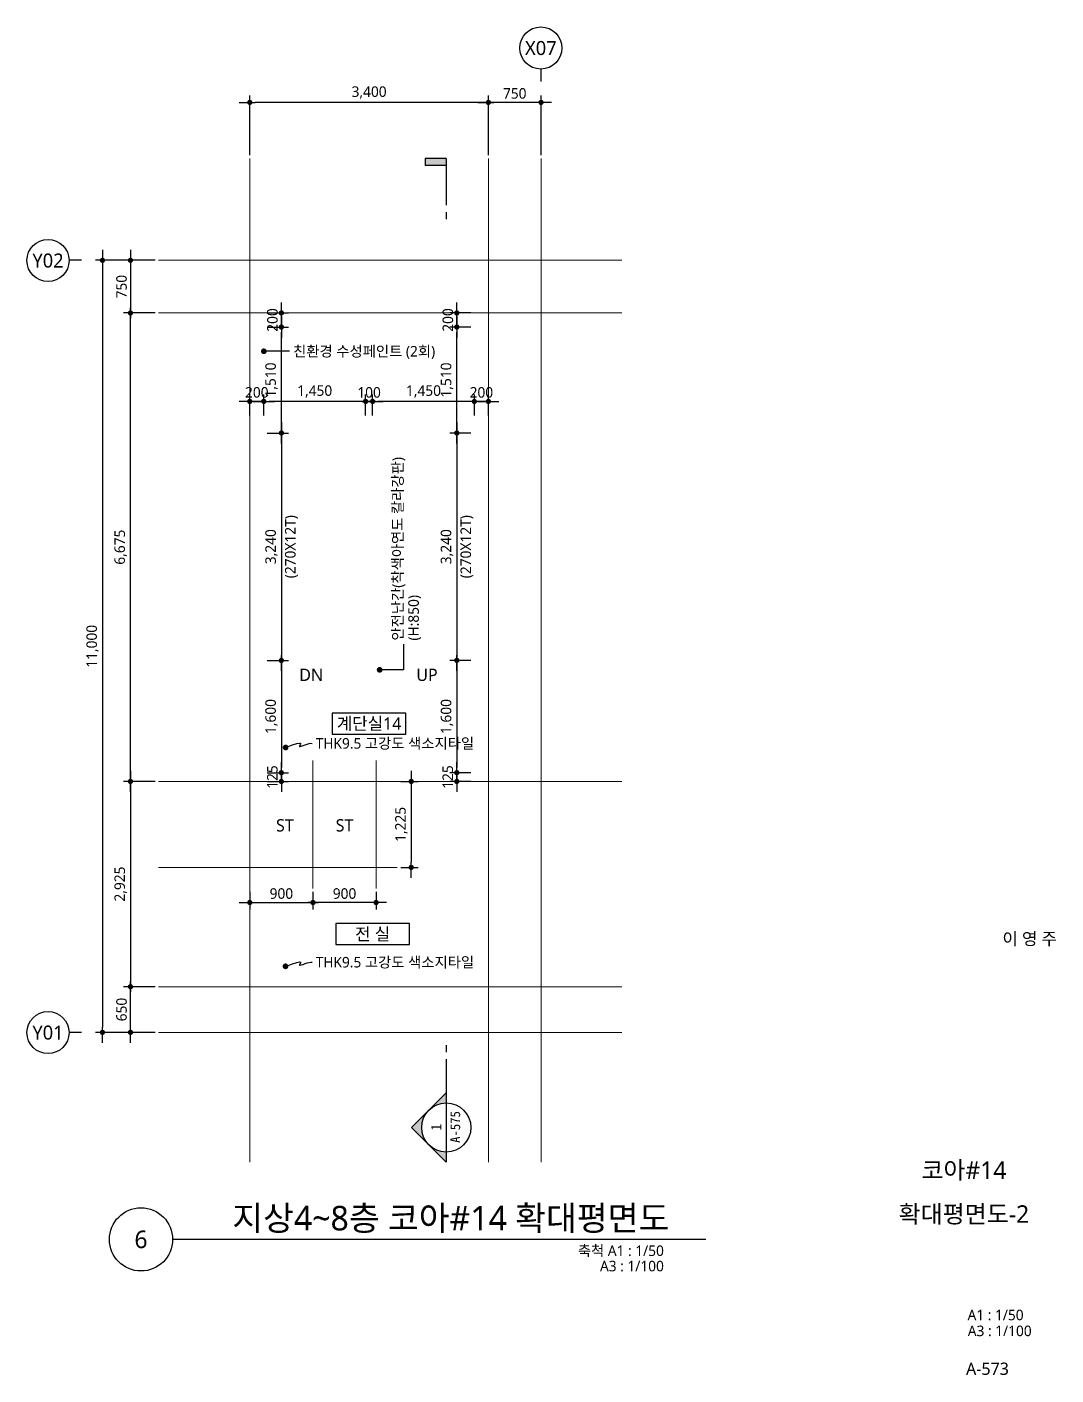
# Model space of a CAD drawing. Header units: millimetres. Extents: x 1467181 to 1720354, y 836037 to 895281.
# Drawn here: x 1663298 to 1677961, y 874037 to 893244 of the extents above; entities that cross this region are included whole.
import ezdxf
from ezdxf.enums import TextEntityAlignment as Align

# ---------------------------------------------------------------- set-up
doc = ezdxf.new("R2010")
doc.units = ezdxf.units.MM
doc.header["$MEASUREMENT"] = 0
doc.linetypes.add('CEN', pattern=[62, 60, -1, 0, -1])
doc.layers.get('0').update_dxf_attribs({"linetype": 'CONTINUOUS'})
for name, color, linetype, lineweight in [('A-AXIS-BUBL', 7, 'CONTINUOUS', 25), ('A-BORD-TEXT', 3, 'CONTINUOUS', 25), ('A-CNTL', 1, 'CEN', 15), ('A-DIMS', 7, 'CONTINUOUS', 25), ('A-MKXS-LEAD', 7, 'CONTINUOUS', 25), ('A-MKXS-MAK1', 3, 'CONTINUOUS', 25), ('A-MKXS-TEXT1', 3, 'CONTINUOUS', 25), ('A-MKXS-TEXT2', 7, 'CONTINUOUS', 25), ('A-MKXX-NAME', 3, 'CONTINUOUS', 25), ('A-MKXX-SYMB', 7, 'CONTINUOUS', 25), ('A-XXXX-SYMB', 7, 'CONTINUOUS', 25), ('A-XXXX-TXT1', 3, 'CONTINUOUS', 25), ('A-XXXX-TXT2', 3, 'CONTINUOUS', 25)]:
    doc.layers.add(name, color=color, linetype=linetype, lineweight=lineweight)
doc.styles.add('HY울릉도L', font='')
doc.styles.add('돋움체', font='')
doc.styles.add('맑은고딕', font='malgun.ttf')
doc.styles.get('HY울릉도L').set_extended_font_data('HYwulM')
doc.styles.get('돋움체').set_extended_font_data('DotumChe')
doc.dimstyles.new('CDIM', dxfattribs={"dimtxt": 3, "dimasz": 1.5, "dimexe": 2, "dimexo": 1, "dimgap": 1, "dimtad": 1, "dimdec": 0, "dimrnd": 0.5, "dimzin": 0, "dimdsep": 32, "dimlunit": 6, "dimtxsty": 'HY울릉도L', "dimblk1": '_CIDOT', "dimblk2": '_CIDOT', "dimsah": 1, "dimcen": 5.5, "dimclrd": 2, "dimclre": 2, "dimclrt": 7, "dimadec": 0, "dimazin": 0, "dimtfac": 1, "dimtdec": 0, "dimtix": 1, "dimtmove": 2, "dimatfit": 1, "dimldrblk": '_CIDOT', "dimfxl": 1, "dimtolj": 1, "dimtzin": 0, "dimlwd": -1, "dimarcsym": 0})

# ---------------------------------------------------------------- blocks, each defined once
blk = doc.blocks.new('_CIDOT')
at = {"color": 0, "linetype": 'ByBlock'}
blk.add_line((2, 0), (-1, 0), dxfattribs=at)
at = {"color": 0, "linetype": 'ByBlock', "const_width": 0.5}
blk.add_lwpolyline([(-0.25, 0, 1), (0.25, 0, 1)], format="xyb", close=True, dxfattribs=at)
blk = doc.blocks.new('*D32')
at = {"layer": 'A-DIMS', "lineweight": -2, "transparency": 16777216}
for p, q in [((-1050, 13250), (-1050, 14100)), ((-300, 13250), (-300, 14100))]:
    blk.add_line(p, q, dxfattribs=at)
at = {"layer": 'A-DIMS', "transparency": 16777216}
blk.add_line((-375, 14000), (-975, 14000), dxfattribs=at)
at = {"layer": 'A-DIMS', "transparency": 16777216, "xscale": 75, "yscale": 75, "zscale": 75, "rotation": 180}
blk.add_blockref('_CIDOT', (-1050, 14000), dxfattribs=at)
at = {"layer": 'A-DIMS', "transparency": 16777216, "xscale": 75, "yscale": 75, "zscale": 75}
blk.add_blockref('_CIDOT', (-300, 14000), dxfattribs=at)
at = {"layer": 'A-DIMS', "color": 3, "transparency": 16777216, "insert": (-675, 14127), "char_height": 150, "attachment_point": 5, "style": '맑은고딕'}
blk.add_mtext('\\A1;750', dxfattribs=at)
blk = doc.blocks.new('*D33')
at = {"layer": 'A-DIMS', "lineweight": -2, "transparency": 16777216}
for p, q in [((-4450, 13250), (-4450, 14100)), ((-1050, 13250), (-1050, 14100))]:
    blk.add_line(p, q, dxfattribs=at)
at = {"layer": 'A-DIMS', "transparency": 16777216}
blk.add_line((-1125, 14000), (-4375, 14000), dxfattribs=at)
at = {"layer": 'A-DIMS', "transparency": 16777216, "xscale": 75, "yscale": 75, "zscale": 75, "rotation": 180}
blk.add_blockref('_CIDOT', (-4450, 14000), dxfattribs=at)
at = {"layer": 'A-DIMS', "transparency": 16777216, "xscale": 75, "yscale": 75, "zscale": 75}
blk.add_blockref('_CIDOT', (-1050, 14000), dxfattribs=at)
at = {"layer": 'A-DIMS', "color": 3, "transparency": 16777216, "insert": (-2750, 14140), "char_height": 150, "attachment_point": 5, "style": '맑은고딕'}
blk.add_mtext('\\A1;3,400', dxfattribs=at)
blk = doc.blocks.new('*D34')
at = {"layer": 'A-DIMS', "lineweight": -2, "transparency": 16777216}
for p, q in [((-5800, 11000), (-6250, 11000)), ((-5800, 4325), (-6250, 4325))]:
    blk.add_line(p, q, dxfattribs=at)
at = {"layer": 'A-DIMS', "transparency": 16777216}
blk.add_line((-6150, 4400), (-6150, 10925), dxfattribs=at)
at = {"layer": 'A-DIMS', "transparency": 16777216, "xscale": 75, "yscale": 75, "zscale": 75}
for p, rotation in [((-6150, 11000), 90), ((-6150, 4325), 270)]:
    blk.add_blockref('_CIDOT', p, dxfattribs=dict(at, rotation=rotation))
at = {"layer": 'A-DIMS', "color": 3, "transparency": 16777216, "insert": (-6290, 7663), "char_height": 150, "attachment_point": 5, "rotation": 90, "style": '맑은고딕'}
blk.add_mtext('\\A1;6,675', dxfattribs=at)
blk = doc.blocks.new('*D35')
at = {"layer": 'A-DIMS', "lineweight": -2, "transparency": 16777216}
for p, q in [((-5800, 11750), (-6250, 11750)), ((-5800, 11000), (-6250, 11000))]:
    blk.add_line(p, q, dxfattribs=at)
at = {"layer": 'A-DIMS', "transparency": 16777216}
blk.add_line((-6150, 11675), (-6150, 11075), dxfattribs=at)
at = {"layer": 'A-DIMS', "transparency": 16777216, "xscale": 75, "yscale": 75, "zscale": 75}
for p, rotation in [((-6150, 11750), 90), ((-6150, 11000), 270)]:
    blk.add_blockref('_CIDOT', p, dxfattribs=dict(at, rotation=rotation))
at = {"layer": 'A-DIMS', "color": 3, "transparency": 16777216, "insert": (-6277, 11375), "char_height": 150, "attachment_point": 5, "rotation": 90, "style": '맑은고딕'}
blk.add_mtext('\\A1;750', dxfattribs=at)
blk = doc.blocks.new('*D36')
at = {"layer": 'A-DIMS', "lineweight": -2, "transparency": 16777216}
for p, q in [((-5800, 11750), (-6650, 11750)), ((-5800, 750), (-6650, 750))]:
    blk.add_line(p, q, dxfattribs=at)
at = {"layer": 'A-DIMS', "transparency": 16777216}
blk.add_line((-6550, 11675), (-6550, 825), dxfattribs=at)
at = {"layer": 'A-DIMS', "transparency": 16777216, "xscale": 75, "yscale": 75, "zscale": 75}
for p, rotation in [((-6550, 11750), 90), ((-6550, 750), 270)]:
    blk.add_blockref('_CIDOT', p, dxfattribs=dict(at, rotation=rotation))
at = {"layer": 'A-DIMS', "color": 3, "transparency": 16777216, "insert": (-6690, 6250), "char_height": 150, "attachment_point": 5, "rotation": 90, "style": '맑은고딕'}
blk.add_mtext('\\A1;11,000', dxfattribs=at)
blk = doc.blocks.new('*D37')
at = {"layer": 'A-DIMS', "lineweight": -2, "transparency": 16777216}
for p, q in [((-5800, 4325), (-6250, 4325)), ((-5800, 1400), (-6250, 1400))]:
    blk.add_line(p, q, dxfattribs=at)
at = {"layer": 'A-DIMS', "transparency": 16777216}
blk.add_line((-6150, 4250), (-6150, 1475), dxfattribs=at)
at = {"layer": 'A-DIMS', "transparency": 16777216, "xscale": 75, "yscale": 75, "zscale": 75}
for p, rotation in [((-6150, 4325), 90), ((-6150, 1400), 270)]:
    blk.add_blockref('_CIDOT', p, dxfattribs=dict(at, rotation=rotation))
at = {"layer": 'A-DIMS', "color": 3, "transparency": 16777216, "insert": (-6290, 2863), "char_height": 150, "attachment_point": 5, "rotation": 90, "style": '맑은고딕'}
blk.add_mtext('\\A1;2,925', dxfattribs=at)
blk = doc.blocks.new('*D38')
at = {"layer": 'A-DIMS', "lineweight": -2, "transparency": 16777216}
for p, q in [((-5800, 1400), (-6250, 1400)), ((-5800, 750), (-6250, 750))]:
    blk.add_line(p, q, dxfattribs=at)
at = {"layer": 'A-DIMS', "transparency": 16777216}
blk.add_line((-6150, 825), (-6150, 1325), dxfattribs=at)
at = {"layer": 'A-DIMS', "transparency": 16777216, "xscale": 75, "yscale": 75, "zscale": 75}
for p, rotation in [((-6150, 1400), 90), ((-6150, 750), 270)]:
    blk.add_blockref('_CIDOT', p, dxfattribs=dict(at, rotation=rotation))
at = {"layer": 'A-DIMS', "color": 3, "transparency": 16777216, "insert": (-6277, 1075), "char_height": 150, "attachment_point": 5, "rotation": 90, "style": '맑은고딕'}
blk.add_mtext('\\A1;650', dxfattribs=at)
blk = doc.blocks.new('*D39')
at = {"layer": 'A-DIMS', "lineweight": -2, "transparency": 16777216}
for p, q in [((-3550, 2750), (-3550, 2500)), ((-2650, 2750), (-2650, 2500))]:
    blk.add_line(p, q, dxfattribs=at)
at = {"layer": 'A-DIMS', "transparency": 16777216}
blk.add_line((-2725, 2600), (-3475, 2600), dxfattribs=at)
at = {"layer": 'A-DIMS', "transparency": 16777216, "xscale": 75, "yscale": 75, "zscale": 75, "rotation": 180}
blk.add_blockref('_CIDOT', (-3550, 2600), dxfattribs=at)
at = {"layer": 'A-DIMS', "transparency": 16777216, "xscale": 75, "yscale": 75, "zscale": 75}
blk.add_blockref('_CIDOT', (-2650, 2600), dxfattribs=at)
at = {"layer": 'A-DIMS', "color": 3, "transparency": 16777216, "insert": (-3100, 2727), "char_height": 150, "attachment_point": 5, "style": '맑은고딕'}
blk.add_mtext('\\A1;900', dxfattribs=at)
blk = doc.blocks.new('*D40')
at = {"layer": 'A-DIMS', "lineweight": -2, "transparency": 16777216}
for p, q in [((-4450, 2750), (-4450, 2500)), ((-3550, 2750), (-3550, 2500))]:
    blk.add_line(p, q, dxfattribs=at)
at = {"layer": 'A-DIMS', "transparency": 16777216}
blk.add_line((-4375, 2600), (-3625, 2600), dxfattribs=at)
at = {"layer": 'A-DIMS', "transparency": 16777216, "xscale": 75, "yscale": 75, "zscale": 75, "rotation": 180}
blk.add_blockref('_CIDOT', (-4450, 2600), dxfattribs=at)
at = {"layer": 'A-DIMS', "transparency": 16777216, "xscale": 75, "yscale": 75, "zscale": 75}
blk.add_blockref('_CIDOT', (-3550, 2600), dxfattribs=at)
at = {"layer": 'A-DIMS', "color": 3, "transparency": 16777216, "insert": (-4000, 2727), "char_height": 150, "attachment_point": 5, "style": '맑은고딕'}
blk.add_mtext('\\A1;900', dxfattribs=at)
blk = doc.blocks.new('*D41')
at = {"layer": 'A-DIMS', "lineweight": -2, "transparency": 16777216}
for p, q in [((-2300, 4325), (-2050, 4325)), ((-2300, 3100), (-2050, 3100))]:
    blk.add_line(p, q, dxfattribs=at)
at = {"layer": 'A-DIMS', "transparency": 16777216}
blk.add_line((-2150, 4250), (-2150, 3175), dxfattribs=at)
at = {"layer": 'A-DIMS', "transparency": 16777216, "xscale": 75, "yscale": 75, "zscale": 75}
for p, rotation in [((-2150, 4325), 90), ((-2150, 3100), 270)]:
    blk.add_blockref('_CIDOT', p, dxfattribs=dict(at, rotation=rotation))
at = {"layer": 'A-DIMS', "color": 3, "transparency": 16777216, "insert": (-2290, 3713), "char_height": 150, "attachment_point": 5, "rotation": 90, "style": '맑은고딕'}
blk.add_mtext('\\A1;1,225', dxfattribs=at)
blk = doc.blocks.new('CORE 8- 단면')
at = {"layer": 'A-MKXS-MAK1'}
blk.add_hatch(color=256, dxfattribs=at).paths.add_polyline_path([(22637, 13698), (22637, 13798), (22937, 13798), (22937, 13698)])
h = blk.add_hatch(color=256, dxfattribs=at)
h.paths.add_polyline_path([(22442, -7), (22690, 241, 0.414214), (22690, -254)])
h.paths.add_polyline_path([(22690, 241), (22937, 488), (22937, 343, 0.198912)])
h.paths.add_polyline_path([(22690, -254, 0.198912), (22937, -357), (22937, -502)])
for p, q in [((22637, 13798), (22637, 13698)), ((22937, 13798), (22637, 13798)), ((22937, 13698), (22637, 13698)), ((22937, 13798), (22937, 13135)), ((22937, 13035), (22937, 12935)), ((22937, 1166), (22937, 1066)), ((22937, 966), (22937, -502)), ((22937, 488), (22442, -7)), ((22937, -502), (22442, -7))]:
    blk.add_line(p, q, dxfattribs=at)
blk.add_circle((22937, -7), 350, dxfattribs=at)
at = {"layer": 'A-MKXS-TEXT2', "style": '돋움체'}
for s, height, p in [('A-575', 140, (23065, 0)), ('1', 150, (22793, -2))]:
    blk.add_text(s, height=height, rotation=90, dxfattribs=at).set_placement(p, align=Align.MIDDLE)
blk = doc.blocks.new('*D298')
at = {"layer": 'A-DIMS', "lineweight": -2, "transparency": 16777216}
for p, q in [((1669623, 887459), (1669323, 887459)), ((1669623, 884219), (1669323, 884219))]:
    blk.add_line(p, q, dxfattribs=at)
at = {"layer": 'A-DIMS', "transparency": 16777216}
blk.add_line((1669423, 887384), (1669423, 884294), dxfattribs=at)
at = {"layer": 'A-DIMS', "transparency": 16777216, "xscale": 75, "yscale": 75, "zscale": 75}
for p, rotation in [((1669423, 887459), 90), ((1669423, 884219), 270)]:
    blk.add_blockref('_CIDOT', p, dxfattribs=dict(at, rotation=rotation))
at = {"layer": 'A-DIMS', "color": 3, "transparency": 16777216, "char_height": 150, "attachment_point": 5, "rotation": 90, "style": '맑은고딕'}
for s, insert in [('\\A1;(270X12T)', (1669567, 885839)), ('\\A1;3,240', (1669283, 885839))]:
    blk.add_mtext(s, dxfattribs=dict(at, insert=insert))
blk = doc.blocks.new('*D299')
at = {"layer": 'A-DIMS', "lineweight": -2, "transparency": 16777216}
for p, q in [((1669623, 888969), (1669323, 888969)), ((1669623, 887459), (1669323, 887459))]:
    blk.add_line(p, q, dxfattribs=at)
at = {"layer": 'A-DIMS', "transparency": 16777216}
blk.add_line((1669423, 887534), (1669423, 888894), dxfattribs=at)
at = {"layer": 'A-DIMS', "transparency": 16777216, "xscale": 75, "yscale": 75, "zscale": 75}
for p, rotation in [((1669423, 888969), 90), ((1669423, 887459), 270)]:
    blk.add_blockref('_CIDOT', p, dxfattribs=dict(at, rotation=rotation))
at = {"layer": 'A-DIMS', "color": 3, "transparency": 16777216, "insert": (1669283, 888214), "char_height": 150, "attachment_point": 5, "rotation": 90, "style": '맑은고딕'}
blk.add_mtext('\\A1;1,510', dxfattribs=at)
blk = doc.blocks.new('*D300')
at = {"layer": 'A-DIMS', "lineweight": -2, "transparency": 16777216}
for p, q in [((1669623, 884219), (1669323, 884219)), ((1669623, 882619), (1669323, 882619))]:
    blk.add_line(p, q, dxfattribs=at)
at = {"layer": 'A-DIMS', "transparency": 16777216}
blk.add_line((1669423, 884144), (1669423, 882694), dxfattribs=at)
at = {"layer": 'A-DIMS', "transparency": 16777216, "xscale": 75, "yscale": 75, "zscale": 75}
for p, rotation in [((1669423, 884219), 90), ((1669423, 882619), 270)]:
    blk.add_blockref('_CIDOT', p, dxfattribs=dict(at, rotation=rotation))
at = {"layer": 'A-DIMS', "color": 3, "transparency": 16777216, "insert": (1669283, 883419), "char_height": 150, "attachment_point": 5, "rotation": 90, "style": '맑은고딕'}
blk.add_mtext('\\A1;1,600', dxfattribs=at)
blk = doc.blocks.new('*D301')
at = {"layer": 'A-DIMS', "lineweight": -2, "transparency": 16777216}
for p, q in [((1669623, 882619), (1669323, 882619)), ((1669623, 882494), (1669323, 882494))]:
    blk.add_line(p, q, dxfattribs=at)
at = {"layer": 'A-DIMS', "transparency": 16777216}
for p, q in [((1669423, 882694), (1669423, 882769)), ((1669423, 882619), (1669423, 882494)), ((1669423, 882419), (1669423, 882344))]:
    blk.add_line(p, q, dxfattribs=at)
at = {"layer": 'A-DIMS', "transparency": 16777216, "xscale": 75, "yscale": 75, "zscale": 75}
for p, rotation in [((1669423, 882619), 270), ((1669423, 882494), 90)]:
    blk.add_blockref('_CIDOT', p, dxfattribs=dict(at, rotation=rotation))
at = {"layer": 'A-DIMS', "color": 3, "transparency": 16777216, "insert": (1669295, 882557), "char_height": 150, "attachment_point": 5, "rotation": 90, "style": '맑은고딕'}
blk.add_mtext('\\A1;125', dxfattribs=at)
blk = doc.blocks.new('*D302')
at = {"layer": 'A-DIMS', "transparency": 16777216}
for p, q in [((1669423, 889244), (1669423, 889319)), ((1669423, 888969), (1669423, 889169)), ((1669423, 888894), (1669423, 888819))]:
    blk.add_line(p, q, dxfattribs=at)
at = {"layer": 'A-DIMS', "lineweight": -2, "transparency": 16777216}
for p, q in [((1669623, 889169), (1669323, 889169)), ((1669623, 888969), (1669323, 888969))]:
    blk.add_line(p, q, dxfattribs=at)
at = {"layer": 'A-DIMS', "transparency": 16777216, "xscale": 75, "yscale": 75, "zscale": 75}
for p, rotation in [((1669423, 889169), 270), ((1669423, 888969), 90)]:
    blk.add_blockref('_CIDOT', p, dxfattribs=dict(at, rotation=rotation))
at = {"layer": 'A-DIMS', "color": 3, "transparency": 16777216, "insert": (1669296, 889069), "char_height": 150, "attachment_point": 5, "rotation": 90, "style": '맑은고딕'}
blk.add_mtext('\\A1;200', dxfattribs=at)
blk = doc.blocks.new('*D303')
at = {"layer": 'A-DIMS', "lineweight": -2, "transparency": 16777216}
for p, q in [((1668223, 887709), (1668223, 888009)), ((1669673, 887709), (1669673, 888009))]:
    blk.add_line(p, q, dxfattribs=at)
at = {"layer": 'A-DIMS', "transparency": 16777216}
blk.add_line((1669598, 887909), (1668298, 887909), dxfattribs=at)
at = {"layer": 'A-DIMS', "transparency": 16777216, "xscale": 75, "yscale": 75, "zscale": 75, "rotation": 180}
blk.add_blockref('_CIDOT', (1668223, 887909), dxfattribs=at)
at = {"layer": 'A-DIMS', "transparency": 16777216, "xscale": 75, "yscale": 75, "zscale": 75}
blk.add_blockref('_CIDOT', (1669673, 887909), dxfattribs=at)
at = {"layer": 'A-DIMS', "color": 3, "transparency": 16777216, "insert": (1668948, 888050), "char_height": 150, "attachment_point": 5, "style": '맑은고딕'}
blk.add_mtext('\\A1;1,450', dxfattribs=at)
blk = doc.blocks.new('*D304')
at = {"layer": 'A-DIMS', "lineweight": -2, "transparency": 16777216}
for p, q in [((1669673, 887709), (1669673, 888009)), ((1669873, 887709), (1669873, 888009))]:
    blk.add_line(p, q, dxfattribs=at)
at = {"layer": 'A-DIMS', "transparency": 16777216}
for p, q in [((1669598, 887909), (1669523, 887909)), ((1669873, 887909), (1669673, 887909)), ((1669948, 887909), (1670023, 887909))]:
    blk.add_line(p, q, dxfattribs=at)
at = {"layer": 'A-DIMS', "transparency": 16777216, "xscale": 75, "yscale": 75, "zscale": 75}
blk.add_blockref('_CIDOT', (1669673, 887909), dxfattribs=at)
at = {"layer": 'A-DIMS', "transparency": 16777216, "xscale": 75, "yscale": 75, "zscale": 75, "rotation": 180}
blk.add_blockref('_CIDOT', (1669873, 887909), dxfattribs=at)
at = {"layer": 'A-DIMS', "color": 3, "transparency": 16777216, "insert": (1669773, 888037), "char_height": 150, "attachment_point": 5, "style": '맑은고딕'}
blk.add_mtext('\\A1;200', dxfattribs=at)
blk = doc.blocks.new('*D305')
at = {"layer": 'A-DIMS', "lineweight": -2, "transparency": 16777216}
for p, q in [((1666673, 887709), (1666673, 888009)), ((1668123, 887709), (1668123, 888009))]:
    blk.add_line(p, q, dxfattribs=at)
at = {"layer": 'A-DIMS', "transparency": 16777216}
blk.add_line((1668048, 887909), (1666748, 887909), dxfattribs=at)
at = {"layer": 'A-DIMS', "transparency": 16777216, "xscale": 75, "yscale": 75, "zscale": 75, "rotation": 180}
blk.add_blockref('_CIDOT', (1666673, 887909), dxfattribs=at)
at = {"layer": 'A-DIMS', "transparency": 16777216, "xscale": 75, "yscale": 75, "zscale": 75}
blk.add_blockref('_CIDOT', (1668123, 887909), dxfattribs=at)
at = {"layer": 'A-DIMS', "color": 3, "transparency": 16777216, "insert": (1667398, 888050), "char_height": 150, "attachment_point": 5, "style": '맑은고딕'}
blk.add_mtext('\\A1;1,450', dxfattribs=at)
blk = doc.blocks.new('*D306')
at = {"layer": 'A-DIMS', "lineweight": -2, "transparency": 16777216}
for p, q in [((1668123, 887709), (1668123, 888009)), ((1668223, 887709), (1668223, 888009))]:
    blk.add_line(p, q, dxfattribs=at)
at = {"layer": 'A-DIMS', "transparency": 16777216}
for p, q in [((1668048, 887909), (1667973, 887909)), ((1668223, 887909), (1668123, 887909)), ((1668298, 887909), (1668373, 887909))]:
    blk.add_line(p, q, dxfattribs=at)
at = {"layer": 'A-DIMS', "transparency": 16777216, "xscale": 75, "yscale": 75, "zscale": 75}
blk.add_blockref('_CIDOT', (1668123, 887909), dxfattribs=at)
at = {"layer": 'A-DIMS', "transparency": 16777216, "xscale": 75, "yscale": 75, "zscale": 75, "rotation": 180}
blk.add_blockref('_CIDOT', (1668223, 887909), dxfattribs=at)
at = {"layer": 'A-DIMS', "color": 3, "transparency": 16777216, "insert": (1668173, 888037), "char_height": 150, "attachment_point": 5, "style": '맑은고딕'}
blk.add_mtext('\\A1;100', dxfattribs=at)
blk = doc.blocks.new('*D307')
at = {"layer": 'A-DIMS', "lineweight": -2, "transparency": 16777216}
for p, q in [((1666473, 887709), (1666473, 888009)), ((1666673, 887709), (1666673, 888009))]:
    blk.add_line(p, q, dxfattribs=at)
at = {"layer": 'A-DIMS', "transparency": 16777216}
for p, q in [((1666398, 887909), (1666323, 887909)), ((1666673, 887909), (1666473, 887909)), ((1666748, 887909), (1666823, 887909))]:
    blk.add_line(p, q, dxfattribs=at)
at = {"layer": 'A-DIMS', "transparency": 16777216, "xscale": 75, "yscale": 75, "zscale": 75}
blk.add_blockref('_CIDOT', (1666473, 887909), dxfattribs=at)
at = {"layer": 'A-DIMS', "transparency": 16777216, "xscale": 75, "yscale": 75, "zscale": 75, "rotation": 180}
blk.add_blockref('_CIDOT', (1666673, 887909), dxfattribs=at)
at = {"layer": 'A-DIMS', "color": 3, "transparency": 16777216, "insert": (1666573, 888037), "char_height": 150, "attachment_point": 5, "style": '맑은고딕'}
blk.add_mtext('\\A1;200', dxfattribs=at)
blk = doc.blocks.new('*D308')
at = {"layer": 'A-DIMS', "lineweight": -2, "transparency": 16777216}
for p, q in [((1666723, 887459), (1667023, 887459)), ((1666723, 884219), (1667023, 884219))]:
    blk.add_line(p, q, dxfattribs=at)
at = {"layer": 'A-DIMS', "transparency": 16777216}
blk.add_line((1666923, 887384), (1666923, 884294), dxfattribs=at)
at = {"layer": 'A-DIMS', "transparency": 16777216, "xscale": 75, "yscale": 75, "zscale": 75}
for p, rotation in [((1666923, 887459), 90), ((1666923, 884219), 270)]:
    blk.add_blockref('_CIDOT', p, dxfattribs=dict(at, rotation=rotation))
at = {"layer": 'A-DIMS', "color": 3, "transparency": 16777216, "char_height": 150, "attachment_point": 5, "rotation": 90, "style": '맑은고딕'}
for s, insert in [('\\A1;(270X12T)', (1667067, 885839)), ('\\A1;3,240', (1666783, 885839))]:
    blk.add_mtext(s, dxfattribs=dict(at, insert=insert))
blk = doc.blocks.new('*D309')
at = {"layer": 'A-DIMS', "lineweight": -2, "transparency": 16777216}
for p, q in [((1666723, 888969), (1667023, 888969)), ((1666723, 887459), (1667023, 887459))]:
    blk.add_line(p, q, dxfattribs=at)
at = {"layer": 'A-DIMS', "transparency": 16777216}
blk.add_line((1666923, 887534), (1666923, 888894), dxfattribs=at)
at = {"layer": 'A-DIMS', "transparency": 16777216, "xscale": 75, "yscale": 75, "zscale": 75}
for p, rotation in [((1666923, 888969), 90), ((1666923, 887459), 270)]:
    blk.add_blockref('_CIDOT', p, dxfattribs=dict(at, rotation=rotation))
at = {"layer": 'A-DIMS', "color": 3, "transparency": 16777216, "insert": (1666783, 888214), "char_height": 150, "attachment_point": 5, "rotation": 90, "style": '맑은고딕'}
blk.add_mtext('\\A1;1,510', dxfattribs=at)
blk = doc.blocks.new('*D310')
at = {"layer": 'A-DIMS', "lineweight": -2, "transparency": 16777216}
for p, q in [((1666723, 884219), (1667023, 884219)), ((1666723, 882619), (1667023, 882619))]:
    blk.add_line(p, q, dxfattribs=at)
at = {"layer": 'A-DIMS', "transparency": 16777216}
blk.add_line((1666923, 884144), (1666923, 882694), dxfattribs=at)
at = {"layer": 'A-DIMS', "transparency": 16777216, "xscale": 75, "yscale": 75, "zscale": 75}
for p, rotation in [((1666923, 884219), 90), ((1666923, 882619), 270)]:
    blk.add_blockref('_CIDOT', p, dxfattribs=dict(at, rotation=rotation))
at = {"layer": 'A-DIMS', "color": 3, "transparency": 16777216, "insert": (1666783, 883419), "char_height": 150, "attachment_point": 5, "rotation": 90, "style": '맑은고딕'}
blk.add_mtext('\\A1;1,600', dxfattribs=at)
blk = doc.blocks.new('*D311')
at = {"layer": 'A-DIMS', "lineweight": -2, "transparency": 16777216}
for p, q in [((1666723, 882619), (1667023, 882619)), ((1666723, 882494), (1667023, 882494))]:
    blk.add_line(p, q, dxfattribs=at)
at = {"layer": 'A-DIMS', "transparency": 16777216}
for p, q in [((1666923, 882694), (1666923, 882769)), ((1666923, 882619), (1666923, 882494)), ((1666923, 882419), (1666923, 882344))]:
    blk.add_line(p, q, dxfattribs=at)
at = {"layer": 'A-DIMS', "transparency": 16777216, "xscale": 75, "yscale": 75, "zscale": 75}
for p, rotation in [((1666923, 882619), 270), ((1666923, 882494), 90)]:
    blk.add_blockref('_CIDOT', p, dxfattribs=dict(at, rotation=rotation))
at = {"layer": 'A-DIMS', "color": 3, "transparency": 16777216, "insert": (1666795, 882557), "char_height": 150, "attachment_point": 5, "rotation": 90, "style": '맑은고딕'}
blk.add_mtext('\\A1;125', dxfattribs=at)
blk = doc.blocks.new('*D312')
at = {"layer": 'A-DIMS', "transparency": 16777216}
for p, q in [((1666923, 889244), (1666923, 889319)), ((1666923, 888969), (1666923, 889169)), ((1666923, 888894), (1666923, 888819))]:
    blk.add_line(p, q, dxfattribs=at)
at = {"layer": 'A-DIMS', "lineweight": -2, "transparency": 16777216}
for p, q in [((1666723, 889169), (1667023, 889169)), ((1666723, 888969), (1667023, 888969))]:
    blk.add_line(p, q, dxfattribs=at)
at = {"layer": 'A-DIMS', "transparency": 16777216, "xscale": 75, "yscale": 75, "zscale": 75}
for p, rotation in [((1666923, 889169), 270), ((1666923, 888969), 90)]:
    blk.add_blockref('_CIDOT', p, dxfattribs=dict(at, rotation=rotation))
at = {"layer": 'A-DIMS', "color": 3, "transparency": 16777216, "insert": (1666796, 889069), "char_height": 150, "attachment_point": 5, "rotation": 90, "style": '맑은고딕'}
blk.add_mtext('\\A1;200', dxfattribs=at)
blk = doc.blocks.new('CORE8_GRID')
at = {"layer": 'A-AXIS-BUBL', "ltscale": 0.2}
for p, q in [((-300, 14300), (-300, 14475)), ((-6850, 11750), (-7025, 11750)), ((-6850, 750), (-7025, 750))]:
    blk.add_line(p, q, dxfattribs=at)
for centre in [(-302.9, 14775), (-7325, 11747.1), (-7325, 747.1)]:
    blk.add_circle(centre, 300, dxfattribs=at)
at = {"layer": 'A-CNTL'}
for p, q in [((-4450, -1100), (-4450, 13200)), ((-1050, -1100), (-1050, 13200)), ((-300, -1100), (-300, 13200)), ((-5750, 11750), (850, 11750)), ((-5750, 11000), (850, 11000)), ((-3550, 2800), (-3550, 4625)), ((-2650, 2800), (-2650, 4625)), ((-5750, 4325), (850, 4325)), ((-5750, 3100), (-2350, 3100)), ((-5750, 1400), (850, 1400)), ((-5750, 750), (850, 750))]:
    blk.add_line(p, q, dxfattribs=at)
at = {"layer": 'A-XXXX-TXT2', "ltscale": 0.2, "style": '맑은고딕'}
for s, p in [('X07', (-302.9, 14775)), ('Y02', (-7325, 11747.1)), ('Y01', (-7325, 747.1))]:
    blk.add_text(s, height=200, dxfattribs=at).set_placement(p, align=Align.MIDDLE)
at = {"layer": 'A-DIMS'}
for base, p1, p2, angle, picture, middle in [((-4450, 14000), (-1050, 13200), (-4450, 13200), 180, '*D33', (-2750, 14140.1)), ((-1050, 14000), (-300, 13200), (-1050, 13200), 180, '*D32', (-675, 14127.5)), ((-6550, 750), (-5750, 11750), (-5750, 750), 90, '*D36', (-6690.5, 6250)), ((-6150, 11000), (-5750, 11750), (-5750, 11000), 90, '*D35', (-6277.5, 11375)), ((-6150, 11000), (-5750, 4325), (-5750, 11000), 270, '*D34', (-6290.1, 7662.5)), ((-6150, 1400), (-5750, 4325), (-5750, 1400), 90, '*D37', (-6290.1, 2862.5)), ((-2150, 3100), (-2350, 4325), (-2350, 3100), 90, '*D41', (-2290.5, 3712.5)), ((-3550, 2600), (-4450, 2800), (-3550, 2800), 180, '*D40', (-4000, 2727.5)), ((-6150, 1400), (-5750, 750), (-5750, 1400), 270, '*D38', (-6277.5, 1075))]:
    dim = blk.add_linear_dim(base=base, p1=p1, p2=p2, angle=angle, dimstyle='CDIM', override={"dimscale": 50, "dimtxsty": '맑은고딕', "dimclrd": 256, "dimclre": 256, "dimclrt": 3}, dxfattribs=at)
    dim.commit()
    dim.dimension.update_dxf_attribs({"geometry": picture, "text_midpoint": middle})
dim = blk.add_linear_dim(base=(-3550, 2600), p1=(-2650, 2800), p2=(-3550, 2800), dimstyle='CDIM', override={"dimscale": 50, "dimtxsty": '맑은고딕', "dimclrd": 256, "dimclre": 256, "dimclrt": 3}, dxfattribs=at)
dim.commit()
dim.dimension.update_dxf_attribs({"geometry": '*D39', "text_midpoint": (-3100, 2727.5)})

msp = doc.modelspace()

# ---------------------------------------------------------------- linework, layer by layer
at = {"layer": 'A-MKXS-LEAD', "const_width": 40}
for points in [[(1666652.4, 888625.5, 1), (1666693.8, 888621.3, 1)], [(1668325.3, 884063.6, -1), (1668321.2, 884105.1, -1)], [(1666962.1, 882980.1, 1), (1667003.6, 882975.9, 1)], [(1666962.1, 879862.3, 1), (1667003.6, 879858.2, 1)]]:
    msp.add_lwpolyline(points, format="xyb", close=True, dxfattribs=at)
at = {"layer": 'A-MKXS-LEAD'}
for points in [[(1667040.1, 888623.4), (1666673.1, 888623.4), (1666673.1, 888623.4)], [(1668662.6, 884451.4), (1668662.6, 884084.4), (1668323.3, 884084.4)], [(1666982, 882977.7), (1667079.8, 883014.5), (1667143.5, 883034.4), (1667179.7, 883040.9), (1667195.1, 883037.4), (1667196.3, 883027.5), (1667189.8, 883014.7), (1667182.2, 883002.5), (1667180.3, 882994.4), (1667188.9, 882993.1), (1667207.1, 882997.5), (1667231.9, 883005.7), (1667260.8, 883015.8), (1667291, 883025.9), (1667319.8, 883034.1), (1667344.5, 883038.4), (1667362.4, 883036.9)], [(1666982, 879859.9), (1667079.8, 879896.8), (1667143.5, 879916.7), (1667179.7, 879923.1), (1667195.1, 879919.7), (1667196.3, 879909.8), (1667189.8, 879897), (1667182.2, 879884.8), (1667180.3, 879876.7), (1667188.9, 879875.4), (1667207.1, 879879.8), (1667231.9, 879888), (1667260.8, 879898.1), (1667291, 879908.2), (1667319.8, 879916.3), (1667344.5, 879920.7), (1667362.4, 879919.2)]]:
    msp.add_lwpolyline(points, dxfattribs=at)
at = {"layer": 'A-MKXX-SYMB'}
for points in [[(1668698.2, 883469.4), (1667648.2, 883469.4), (1667648.2, 883169.4), (1668698.2, 883169.4)], [(1668748.2, 880469.4), (1667698.2, 880469.4), (1667698.2, 880169.4), (1668748.2, 880169.4)]]:
    msp.add_lwpolyline(points, close=True, dxfattribs=at)
at = {"layer": 'A-XXXX-SYMB'}
msp.add_line((1672973.2, 875969.4), (1665373.2, 875969.4), dxfattribs=at)
msp.add_circle((1664923.2, 875969.4), 450, dxfattribs=at)

# ---------------------------------------------------------------- block references
at = {"layer": 'A-DIMS'}
for name, p in [('CORE8_GRID', (1670923.2, 878169.4)), ('CORE 8- 단면', (1646335.9, 877571))]:
    msp.add_blockref(name, p, dxfattribs=at)

# ---------------------------------------------------------------- texts
at = {"layer": 'A-BORD-TEXT', "style": '맑은고딕'}
for s, height, p in [('이 영 주', 175, (1677973.8, 880165.5)), ('A1 : 1/50', 150, (1677499, 874817.8)), ('A3 : 1/100', 150, (1677613.9, 874591)), ('A-573', 175, (1677289.2, 874039.2))]:
    msp.add_text(s, height=height, dxfattribs=at).set_placement(p, align=Align.RIGHT)
for s, p in [('코아#14', (1676648.2, 876955.6)), ('확대평면도-2', (1676648.2, 876330.6))]:
    msp.add_text(s, height=250, dxfattribs=at).set_placement(p, align=Align.MIDDLE_CENTER)
at = {"layer": 'A-MKXS-TEXT1', "style": '맑은고딕'}
for s, p in [('친환경 수성페인트 (2회)', (1667090.1, 888623.4)), ('THK9.5 고강도 색소지타일', (1667412.4, 883036.9)), ('THK9.5 고강도 색소지타일', (1667412.4, 879919.2))]:
    msp.add_text(s, height=150, dxfattribs=at).set_placement(p, align=Align.MIDDLE_LEFT)
for s, p in [('안전난간(착색아연도 칼라강판)', (1668579.2, 884501.4)), ('(H:850)', (1668806.7, 884501.4))]:
    msp.add_text(s, height=150, rotation=90, dxfattribs=at).set_placement(p, align=Align.MIDDLE_LEFT)
at = {"layer": 'A-MKXX-NAME', "style": '맑은고딕'}
for s, p in [('DN', (1667348, 884013.2)), ('UP', (1668998, 884013.2)), ('계단실14', (1668173.2, 883319.4)), ('ST', (1666973.2, 881869.4)), ('ST', (1667823.2, 881869.4)), ('전 실', (1668223.2, 880319.4))]:
    msp.add_text(s, height=175, dxfattribs=at).set_placement(p, align=Align.MIDDLE_CENTER)
at = {"layer": 'A-XXXX-TXT1', "style": '맑은고딕'}
msp.add_text('지상4~8층 코아#14 확대평면도', height=350, dxfattribs=at).set_placement((1672451.2, 875992), align=Align.BOTTOM_RIGHT)
msp.add_text('6', height=250, dxfattribs=at).set_placement((1664923.2, 875969.4), align=Align.MIDDLE)
for s, p in [('축척 A1 : 1/50', (1672373.4, 875883.2)), ('A3 : 1/100', (1672373.4, 875664.3))]:
    msp.add_text(s, height=150, dxfattribs=at).set_placement(p, align=Align.TOP_RIGHT)

# ---------------------------------------------------------------- dimensions: what is measured, and where the dimension line sits
at = {"layer": 'A-DIMS'}
for base, p1, p2, picture, middle in [((1666923.2, 889169.4), (1666673.2, 888969.4), (1666673.2, 889169.4), '*D312', (1666795.7, 889069.4)), ((1669423.2, 889169.4), (1669673.2, 888969.4), (1669673.2, 889169.4), '*D302', (1669295.7, 889069.4)), ((1666923.2, 888969.4), (1666673.2, 887459.4), (1666673.2, 888969.4), '*D309', (1666782.8, 888214.4)), ((1669423.2, 888969.4), (1669673.2, 887459.4), (1669673.2, 888969.4), '*D299', (1669282.7, 888214.4))]:
    dim = msp.add_linear_dim(base=base, p1=p1, p2=p2, angle=90, dimstyle='CDIM', override={"dimscale": 50, "dimtxsty": '맑은고딕', "dimclrd": 256, "dimclre": 256, "dimclrt": 3}, dxfattribs=at)
    dim.commit()
    dim.dimension.update_dxf_attribs({"geometry": picture, "text_midpoint": middle})
for base, p1, p2, picture, middle in [((1666473.2, 887909.4), (1666673.2, 887659.4), (1666473.2, 887659.4), '*D307', (1666573.2, 888036.9)), ((1666673.2, 887909.4), (1668123, 887659.4), (1666673.2, 887659.4), '*D305', (1667398.1, 888049.8)), ((1668123.2, 887909.4), (1668223, 887659.4), (1668123.2, 887659.4), '*D306', (1668173.1, 888037.3)), ((1668223, 887909.4), (1669673, 887659.4), (1668223, 887659.4), '*D303', (1668948, 888049.8)), ((1669673.2, 887909.4), (1669873.2, 887659.4), (1669673.2, 887659.4), '*D304', (1669773.2, 888036.9))]:
    dim = msp.add_linear_dim(base=base, p1=p1, p2=p2, dimstyle='CDIM', override={"dimscale": 50, "dimtxsty": '맑은고딕', "dimclrd": 256, "dimclre": 256, "dimclrt": 3}, dxfattribs=at)
    dim.commit()
    dim.dimension.update_dxf_attribs({"geometry": picture, "text_midpoint": middle})
for base, p1, p2, text, picture, middle in [((1666923.2, 884219.4), (1666673.2, 887459.4), (1666673.2, 884219.4), '<>\\X(270X12T)', '*D308', (1666923.2, 885839.4)), ((1669423.2, 884219.4), (1669673.2, 887459.4), (1669673.2, 884219.4), '<>\\X(270X12T)', '*D298', (1669423.2, 885839.4)), ((1666923.2, 882619.4), (1666673.2, 884219.4), (1666673.2, 882619.4), '<>\\X', '*D310', (1666923.2, 883419.4)), ((1669423.2, 882619.4), (1669673.2, 884219.4), (1669673.2, 882619.4), '<>\\X', '*D300', (1669423.2, 883419.4)), ((1666923.2, 882494.4), (1666673.2, 882619.4), (1666673.2, 882494.4), '<>\\X', '*D311', (1666923.2, 882556.9)), ((1669423.2, 882494.4), (1669673.2, 882619.4), (1669673.2, 882494.4), '<>\\X', '*D301', (1669423.2, 882556.9))]:
    dim = msp.add_linear_dim(base=base, p1=p1, p2=p2, angle=90, text=text, dimstyle='CDIM', override={"dimscale": 50, "dimtxsty": '맑은고딕', "dimclrd": 256, "dimclre": 256, "dimclrt": 3}, dxfattribs=at)
    dim.commit()
    dim.dimension.update_dxf_attribs({"geometry": picture, "text_midpoint": middle})

doc.saveas('drawing.dxf')
